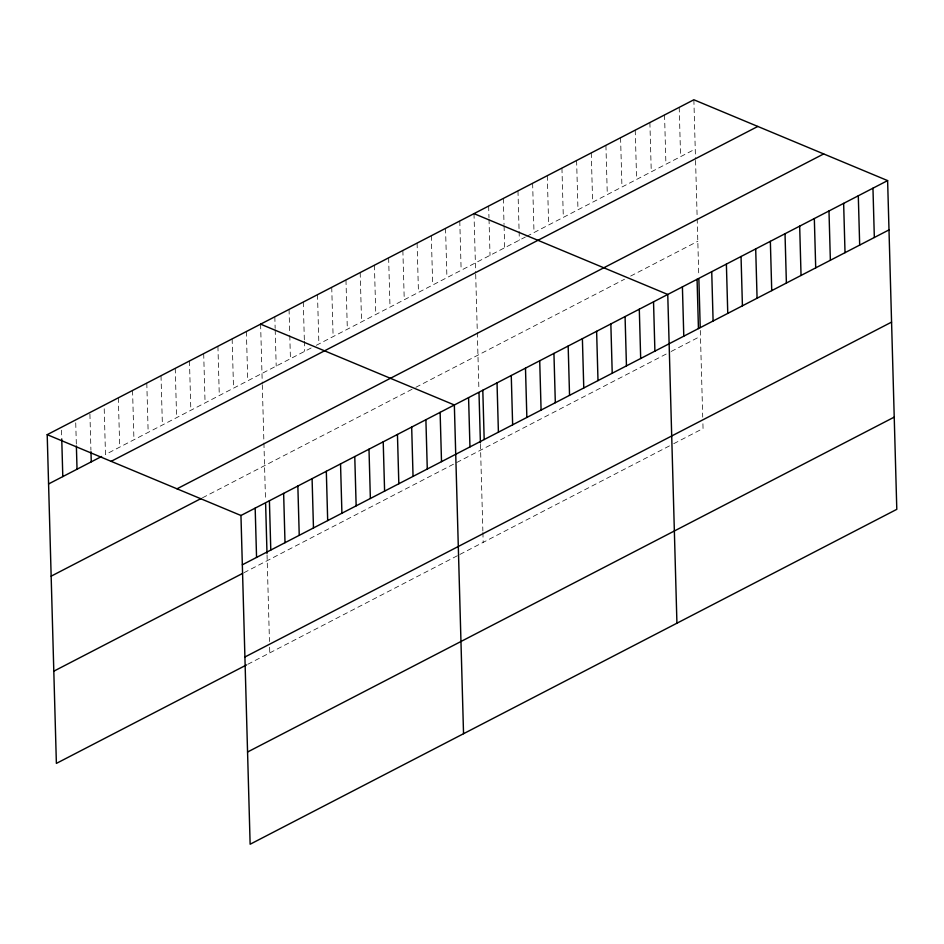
<?xml version="1.0" encoding="UTF-8"?>
<svg xmlns="http://www.w3.org/2000/svg" width="944" height="944" viewBox="0 0 944 944"><rect width="100%" height="100%" fill="white"/><g stroke="black" fill="none" stroke-linecap="round" stroke-linejoin="round"><path stroke-width="0.71" stroke-dasharray="4.72 3.54" d="M311.119 347.994L105.48 454.489L104.111 405.188M316.299 345.315L525.454 236.991M526.681 236.354L695.244 149.069M202.476 497.807L414.581 387.96M415.867 387.288L624.527 279.235M630.639 276.073L697.817 241.275M243.93 572.725L669.933 352.1M671.16 351.475L700.472 336.288M247.8 664.269L458.607 555.096M459.905 554.423L672.506 444.317M673.733 443.692L703.044 428.505L702.891 422.829M693.864 99.769L695.516 158.993M695.563 160.409L697.144 217.167M697.179 218.583L698.796 276.356M700.306 330.447L702.725 417.154M679.208 107.356L680.589 156.657M664.552 114.956L665.921 164.244M649.885 122.543L651.266 171.832M635.229 130.13L636.61 179.431M620.574 137.718L621.954 187.018M605.918 145.317L607.299 194.606M591.263 152.904L592.631 202.205M576.607 160.492L577.976 209.792M561.94 168.091L563.32 217.38M547.284 175.678L548.665 224.967M532.628 183.266L534.009 232.566M517.973 190.865L519.07 230.006M519.106 231.457L519.353 240.154M503.317 198.452L504.037 224.542M504.084 225.994L504.686 247.741M488.65 206.04L488.98 217.639M489.016 219.091L490.03 255.34M473.994 213.627L475.658 272.863M475.693 274.279L477.275 331.025M477.322 332.441L478.927 390.226M480.437 444.305L482.868 531.024M482.903 532.44L483.175 542.363M459.775 221.002L461.144 270.291M445.544 228.365L446.925 277.666M431.314 235.74L432.694 285.029M417.095 243.104L418.463 292.392M402.864 250.467L404.244 299.767M388.633 257.842L390.014 307.13M374.414 265.205L375.783 314.505M360.183 272.568L361.564 321.869M345.964 279.943L347.333 329.232M331.733 287.306L333.114 336.607M317.503 294.681L318.883 343.97M303.284 302.045L304.334 339.734M304.369 341.185L304.652 351.333M289.053 309.408L289.737 334.058M289.784 335.509L290.433 358.708M274.822 316.783L275.152 328.382M275.188 329.822L276.203 366.071M260.603 324.146L262.255 383.37M262.29 384.786L263.883 441.544M263.919 442.96L265.535 500.733M267.046 554.824L269.465 641.531M269.618 647.206L269.783 652.882M246.372 331.509L247.753 380.81M232.141 338.884L233.522 388.173M217.922 346.247L219.291 395.548M203.692 353.622L205.072 402.911M189.461 360.986L190.841 410.274M175.242 368.349L176.611 417.649M161.011 375.724L162.392 425.012M146.792 383.087L148.161 432.387M132.561 390.45L133.942 439.751M118.33 397.825L119.711 447.114M89.916 414.003L90.931 450.253M75.732 422.829L76.346 444.577M61.513 430.193L61.714 437.438"/><path stroke-width="1.42" d="M246.502 664.942L56.38 763.401L47.2 434.665L693.864 99.769L887.62 180.599L896.8 509.335L250.136 844.231L240.956 515.495L887.62 180.599M48.581 483.953L101.598 456.495M111.144 461.333L757.808 126.449M177.012 488.815L823.675 153.931M51.153 576.17L201.178 498.479M242.337 564.795L889 229.899M53.808 671.184L242.632 573.397M244.909 657L891.573 322.116M247.564 752.014L894.228 417.118M473.994 213.627L667.75 294.469L676.931 623.205M260.603 324.146L454.347 404.976L463.539 733.712M47.2 434.665L240.956 515.495M872.964 188.198L874.333 237.487M858.297 195.786L859.677 245.086M843.641 203.373L845.022 252.673M828.985 210.972L830.366 260.261M814.33 218.56L815.71 267.848M799.674 226.147L801.043 275.447M785.019 233.734L786.387 283.035M770.351 241.334L771.732 290.622M755.696 248.921L757.076 298.221M741.04 256.508L742.421 305.809M726.384 264.108L727.765 313.396M711.729 271.695L713.098 320.984M698.879 279.282L700.224 327.521M697.073 279.282L698.442 328.583M682.406 286.882L683.786 336.17M653.531 301.832L654.9 351.133M639.3 309.207L640.681 358.496M625.07 316.57L626.45 365.859M610.851 323.934L612.219 373.234M596.62 331.309L598 380.597M582.389 338.672L583.77 387.972M568.17 346.035L569.539 395.335M553.939 353.41L555.32 402.699M539.708 360.773L541.089 410.074M525.489 368.148L526.858 417.437M511.259 375.511L512.639 424.8M497.028 382.875L498.408 432.175M482.809 390.25L484.178 439.538M479.009 393.141L480.402 442.842M468.578 397.613L469.959 446.913M440.128 412.351L441.509 461.64M425.897 419.714L427.278 469.015M411.678 427.089L413.047 476.378M397.448 434.452L398.828 483.741M383.217 441.816L384.597 491.116M368.998 449.191L370.367 498.479M354.767 456.554L356.148 505.854M340.536 463.917L341.917 513.217M326.317 471.292L327.686 520.581M312.086 478.655L313.467 527.956M297.856 486.03L299.236 535.319M283.637 493.393L285.005 542.682M269.406 500.757L270.786 550.057M265.618 503.659L266.999 553.361M255.175 508.132L256.556 557.42M90.978 451.704L91.261 461.852M76.381 446.028L77.03 469.215M61.749 438.889L62.8 476.59"/></g></svg>
